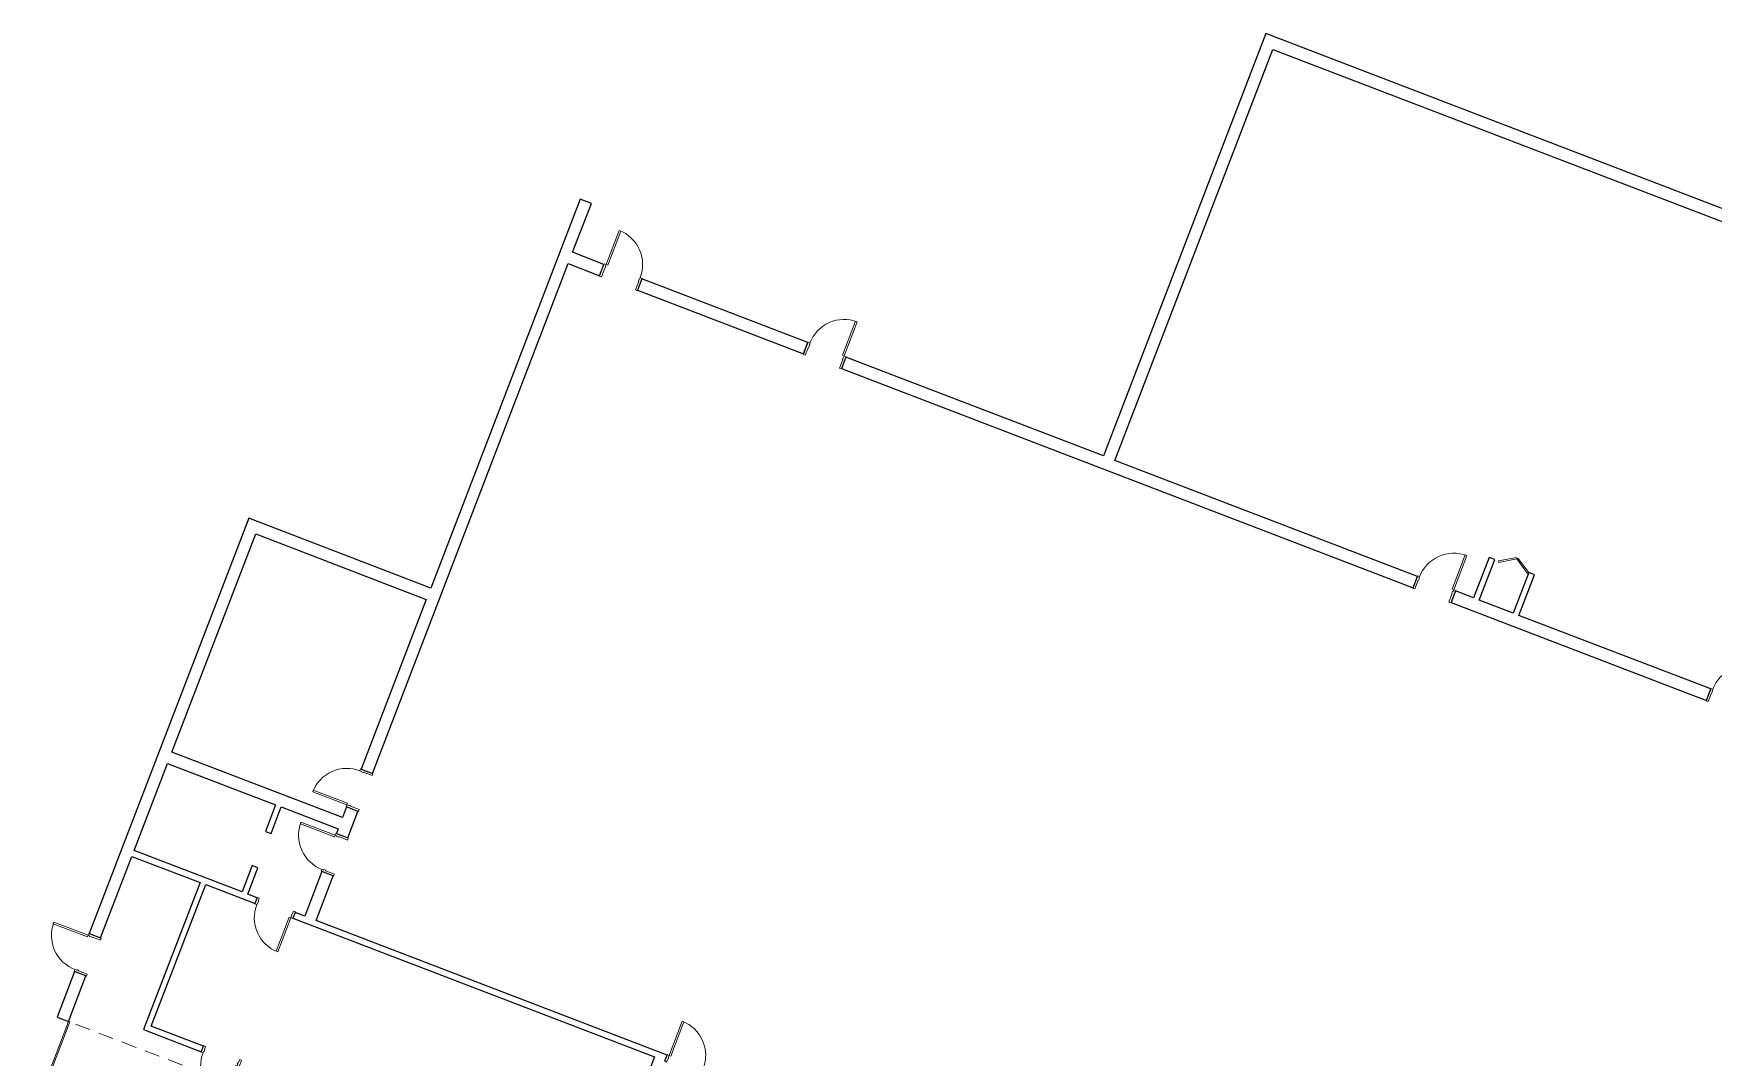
# Model space of a CAD drawing. Header units: inches. Extents: x -907 to 2508, y -1874 to 762.
# Drawn here: x -717 to 937, y -246 to 762 of the extents above; entities that cross this region are included whole.
import ezdxf

# ---------------------------------------------------------------- set-up
doc = ezdxf.new("R2010")
doc.units = ezdxf.units.IN
doc.header["$MEASUREMENT"] = 0
doc.linetypes.add('Overhead', pattern=[24.375, 15, -9.375])
for name, color, linetype, lineweight in [('A-DOOR', 31, 'Continuous', 9), ('A-DOOR-FRAM', 31, 'Continuous', 15), ('A-WALL', 113, 'Continuous', 9)]:
    doc.layers.add(name, color=color, linetype=linetype, lineweight=lineweight)

# ---------------------------------------------------------------- blocks, each defined once
blk = doc.blocks.new('Door-Single_CE_ - HM Door-2_ HM Frame-5252126-LEVEL 1 Map Export')
at = {"layer": 'A-DOOR'}
for p, q in [((16.25, -39.5), (16.25, -3.5)), ((16.25, -3.5), (18, -3.5)), ((18, -3.5), (18, -39.5)), ((18, -39.5), (16.25, -39.5))]:
    blk.add_line(p, q, dxfattribs=at)
at = {"layer": 'A-DOOR', "lineweight": 15}
for p, q in [((16.25, -39.5), (16.25, -3.5)), ((18, -3.5), (16.25, -3.5)), ((18, -3.5), (18, -39.5)), ((18, -39.5), (16.25, -39.5))]:
    blk.add_line(p, q, dxfattribs=at)
at = {"layer": 'A-DOOR'}
blk.add_arc((18, -3.5), 36, 179.5, 270, dxfattribs=at)
blk.add_arc((18, -3.5), 36, 179.5, 270, dxfattribs=at)
blk.add_arc((18, -3.5), 36, 179.5, 270, dxfattribs=at)
blk.add_arc((18, -3.5), 36, 179.5, 270, dxfattribs=at)
at = {"layer": 'A-DOOR-FRAM'}
for p, q in [((-20, 3.5), (-18, 3.5)), ((-20, -3.5), (-20, 3.5)), ((-18, 3.5), (-18, 0.25)), ((-18, 0.25), (-17.5, 0.25)), ((-17.5, 0.25), (-17.5, -1.75)), ((17.5, 0.25), (18, 0.25)), ((17.5, -1.75), (17.5, 0.25)), ((18, 3.5), (20, 3.5)), ((18, 0.25), (18, 3.5)), ((20, 3.5), (20, -3.5)), ((-18, -3.5), (-20, -3.5)), ((-18, -1.75), (-18, -3.5)), ((-17.5, -1.75), (-18, -1.75)), ((18, -1.75), (17.5, -1.75)), ((18, -3.5), (18, -1.75)), ((20, -3.5), (18, -3.5))]:
    blk.add_line(p, q, dxfattribs=at)
blk = doc.blocks.new('Door-Single_CE_ - HM Door-2_ HM Frame-5252121-LEVEL 1 Map Export')
at = {"layer": 'A-DOOR'}
for p, q in [((18, 42.5), (16.25, 42.5)), ((16.25, 42.5), (16.25, 6.5)), ((18, 6.5), (18, 42.5)), ((16.25, 6.5), (18, 6.5))]:
    blk.add_line(p, q, dxfattribs=at)
at = {"layer": 'A-DOOR', "lineweight": 15}
for p, q in [((18, 42.5), (16.25, 42.5)), ((16.25, 42.5), (16.25, 6.5)), ((18, 6.5), (18, 42.5)), ((18, 6.5), (16.25, 6.5))]:
    blk.add_line(p, q, dxfattribs=at)
at = {"layer": 'A-DOOR'}
blk.add_arc((18, 6.5), 36, 90, 180.5, dxfattribs=at)
blk.add_arc((18, 6.5), 36, 90, 180.5, dxfattribs=at)
blk.add_arc((18, 6.5), 36, 90, 180.5, dxfattribs=at)
blk.add_arc((18, 6.5), 36, 90, 180.5, dxfattribs=at)
at = {"layer": 'A-DOOR-FRAM'}
for p, q in [((-18, 6.5), (-20, 6.5)), ((-20, 6.5), (-20, -6.5)), ((-18, 4.75), (-18, 6.5)), ((-17.5, 4.75), (-18, 4.75)), ((-18, -6.5), (-18, 2.75)), ((-18, 2.75), (-17.5, 2.75)), ((-17.5, 2.75), (-17.5, 4.75)), ((18, 4.75), (17.5, 4.75)), ((17.5, 4.75), (17.5, 2.75)), ((17.5, 2.75), (18, 2.75)), ((20, 6.5), (18, 6.5)), ((18, 6.5), (18, 4.75)), ((18, 2.75), (18, -6.5)), ((20, -6.5), (20, 6.5)), ((-20, -6.5), (-18, -6.5)), ((18, -6.5), (20, -6.5))]:
    blk.add_line(p, q, dxfattribs=at)
blk = doc.blocks.new('Door-Single_CE_ - HM Door-2_ HM Frame-5252122-LEVEL 1 Map Export')
at = {"layer": 'A-DOOR'}
for p, q in [((16.25, -42.5), (16.25, -6.5)), ((16.25, -6.5), (18, -6.5)), ((18, -6.5), (18, -42.5)), ((18, -42.5), (16.25, -42.5))]:
    blk.add_line(p, q, dxfattribs=at)
at = {"layer": 'A-DOOR', "lineweight": 15}
for p, q in [((16.25, -42.5), (16.25, -6.5)), ((18, -6.5), (16.25, -6.5)), ((18, -6.5), (18, -42.5)), ((18, -42.5), (16.25, -42.5))]:
    blk.add_line(p, q, dxfattribs=at)
at = {"layer": 'A-DOOR'}
blk.add_arc((18, -6.5), 36, 179.5, 270, dxfattribs=at)
blk.add_arc((18, -6.5), 36, 179.5, 270, dxfattribs=at)
blk.add_arc((18, -6.5), 36, 179.5, 270, dxfattribs=at)
blk.add_arc((18, -6.5), 36, 179.5, 270, dxfattribs=at)
at = {"layer": 'A-DOOR-FRAM'}
for p, q in [((-20, 6.5), (-18, 6.5)), ((-20, -6.5), (-20, 6.5)), ((-18, 6.5), (-18, -2.75)), ((18, 6.5), (20, 6.5)), ((18, -2.75), (18, 6.5)), ((20, 6.5), (20, -6.5)), ((-18, -6.5), (-20, -6.5)), ((-18, -2.75), (-17.5, -2.75)), ((-18, -4.75), (-18, -6.5)), ((-17.5, -4.75), (-18, -4.75)), ((-17.5, -2.75), (-17.5, -4.75)), ((17.5, -2.75), (18, -2.75)), ((17.5, -4.75), (17.5, -2.75)), ((18, -4.75), (17.5, -4.75)), ((18, -6.5), (18, -4.75)), ((20, -6.5), (18, -6.5))]:
    blk.add_line(p, q, dxfattribs=at)
blk = doc.blocks.new('Door-Bi_folding-Single Door - 36_ x 84_-5209448-LEVEL 1 Map Export')
at = {"layer": 'A-DOOR'}
for p, q in [((-14, 3), (1.2, 12.6)), ((-13.2, 1.7), (-14, 3)), ((2, 11.4), (-13.2, 1.7)), ((1.2, 12.6), (2, 11.4)), ((2.8, 12.6), (2, 11.4)), ((2, 11.4), (17.2, 1.7)), ((18, 3), (2.8, 12.6)), ((17.2, 1.7), (18, 3))]:
    blk.add_line(p, q, dxfattribs=at)
blk = doc.blocks.new('Overhead-Sectional - 8_ x 10_-5210600-LEVEL 1 Map Export')
at = {"layer": 'A-DOOR'}
for p, q in [((-48, -7.5), (-48, -6)), ((-48, -6), (48, -6)), ((48, -7.5), (-48, -7.5)), ((48, -6), (48, -7.5))]:
    blk.add_line(p, q, dxfattribs=at)
at = {"layer": 'A-DOOR', "linetype": 'Overhead'}
for p, q in [((-48, -6), (-48, -126)), ((48, -126), (48, -6)), ((-48, -126), (48, -126))]:
    blk.add_line(p, q, dxfattribs=at)

msp = doc.modelspace()

# ---------------------------------------------------------------- linework, layer by layer
at = {"layer": 'A-WALL', "lineweight": 25}
for p, q in [((496.1, 761.7), (336.4, 345.8)), ((1392, 417.8), (496.1, 761.7)), ((347.6, 341.5), (503, 746.2)), ((503, 746.2), (1191, 482.1)), ((-178.8, 598.7), (-325.8, 215.7)), ((-167.6, 594.4), (-178.8, 598.7)), ((-186.1, 546.4), (-167.6, 594.4)), ((-155.3, 534.5), (-186.1, 546.4)), ((-383.1, 33.2), (-190.4, 535.2)), ((-190.4, 535.2), (-159.6, 523.3)), ((-159.6, 523.3), (-155.3, 534.5)), ((-117.9, 520.2), (-122.2, 509)), ((45.5, 457.5), (-117.9, 520.2)), ((-122.2, 509), (41.1, 446.3)), ((41.1, 446.3), (45.5, 457.5)), ((82.8, 443.2), (78.5, 432)), ((78.5, 432), (641, 216)), ((336.4, 345.8), (82.8, 443.2)), ((645.3, 227.2), (347.6, 341.5)), ((-504.9, 284.5), (-661.8, -124.4)), ((-325.8, 215.7), (-504.9, 284.5)), ((-580.4, 54.3), (-498, 269)), ((-498, 269), (-330.1, 204.5)), ((715.7, 246), (700.3, 206.1)), ((705.9, 204), (721.3, 243.9)), ((721.3, 243.9), (715.7, 246)), ((641, 216), (645.3, 227.2)), ((754.9, 231), (739.6, 191.1)), ((745.2, 188.9), (760.5, 228.8)), ((760.5, 228.8), (754.9, 231)), ((-330.1, 204.5), (-394.3, 37.5)), ((682.6, 212.9), (678.3, 201.7)), ((678.3, 201.7), (929.6, 105.2)), ((700.3, 206.1), (682.6, 212.9)), ((739.6, 191.1), (705.9, 204)), ((933.9, 116.4), (745.2, 188.9)), ((929.6, 105.2), (933.9, 116.4)), ((-412.5, -10.1), (-580.4, 54.3)), ((-617.6, -42.8), (-584.7, 43.1)), ((-584.7, 43.1), (-478.5, 2.3)), ((-394.3, 37.5), (-383.1, 33.2)), ((-478.5, 2.3), (-488.5, -23.8)), ((-482.9, -25.9), (-472.9, 0.2)), ((-472.9, 0.2), (-416.8, -21.3)), ((-408.6, 0.2), (-412.5, -10.1)), ((-397.4, -4.1), (-408.6, 0.2)), ((-407.4, -30.3), (-397.4, -4.1)), ((-488.5, -23.8), (-482.9, -25.9)), ((-416.8, -21.3), (-418.6, -26)), ((-418.6, -26), (-407.4, -30.3)), ((-650.6, -128.7), (-619.8, -48.4)), ((-619.8, -48.4), (-552.8, -74.1)), ((-511.4, -83.5), (-617.6, -42.8)), ((-501.4, -57.4), (-511.4, -83.5)), ((-505.8, -85.7), (-495.8, -59.6)), ((-495.8, -59.6), (-501.4, -57.4)), ((-433, -63.3), (-449.8, -107.2)), ((-421.8, -67.6), (-433, -63.3)), ((-552.8, -74.1), (-608.4, -219)), ((-600.7, -215.6), (-547.2, -76.2)), ((-547.2, -76.2), (-498.6, -94.9)), ((-438.6, -111.5), (-421.8, -67.6)), ((-496.5, -89.3), (-505.8, -85.7)), ((-498.6, -94.9), (-496.5, -89.3)), ((-459.1, -103.6), (-461.3, -109.2)), ((-461.3, -109.2), (-105.5, -245.8)), ((-449.8, -107.2), (-459.1, -103.6)), ((-93.2, -244.1), (-438.6, -111.5)), ((-661.8, -124.4), (-650.6, -128.7)), ((-676.2, -161.8), (-693.4, -206.6)), ((-665, -166.1), (-676.2, -161.8)), ((-682.2, -210.9), (-665, -166.1)), ((-693.4, -206.6), (-682.2, -210.9)), ((-608.4, -219), (-551.6, -240.9)), ((-549.4, -235.3), (-600.7, -215.6)), ((-551.6, -240.9), (-549.4, -235.3)), ((-105.5, -245.8), (-159, -385.2)), ((-95.3, -249.7), (-93.2, -244.1))]:
    msp.add_line(p, q, dxfattribs=at)

# ---------------------------------------------------------------- block references
at = {"layer": 'A-DOOR'}
for name, p, rotation in [('Door-Single_CE_ - HM Door-2_ HM Frame-5252122-LEVEL 1 Map Export', (-138.7, 521.8), 158.9999999999992), ('Door-Single_CE_ - HM Door-2_ HM Frame-5252121-LEVEL 1 Map Export', (62, 444.7), 338.9999999999993), ('Door-Single_CE_ - HM Door-2_ HM Frame-5252121-LEVEL 1 Map Export', (661.8, 214.5), 338.9999999999993), ('Door-Bi_folding-Single Door - 36_ x 84_-5209448-LEVEL 1 Map Export', (737, 234.6), 338.9999999999995), ('Door-Single_CE_ - HM Door-2_ HM Frame-5252121-LEVEL 1 Map Export', (950.4, 103.7), 338.9999999999993), ('Door-Single_CE_ - HM Door-2_ HM Frame-5252122-LEVEL 1 Map Export', (-395.8, 16.7), 248.9999999999994), ('Door-Single_CE_ - HM Door-2_ HM Frame-5252121-LEVEL 1 Map Export', (-420.2, -46.8), 68.99999999999945), ('Door-Single_CE_ - HM Door-2_ HM Frame-5252126-LEVEL 1 Map Export', (-478.9, -99.2), 338.9999999999993), ('Door-Single_CE_ - HM Door-2_ HM Frame-5252121-LEVEL 1 Map Export', (-663.4, -145.3), 68.99999999999936), ('Overhead-Sectional - 8_ x 10_-5210600-LEVEL 1 Map Export', (-705, -253.6), 68.99999999999936), ('Door-Single_CE_ - HM Door-2_ HM Frame-5252126-LEVEL 1 Map Export', (-75.6, -254.1), 158.9999999999992), ('Door-Single_CE_ - HM Door-2_ HM Frame-5252126-LEVEL 1 Map Export', (-531.8, -245.2), 338.9999999999993)]:
    msp.add_blockref(name, p, dxfattribs=dict(at, rotation=rotation))

doc.saveas('drawing.dxf')
